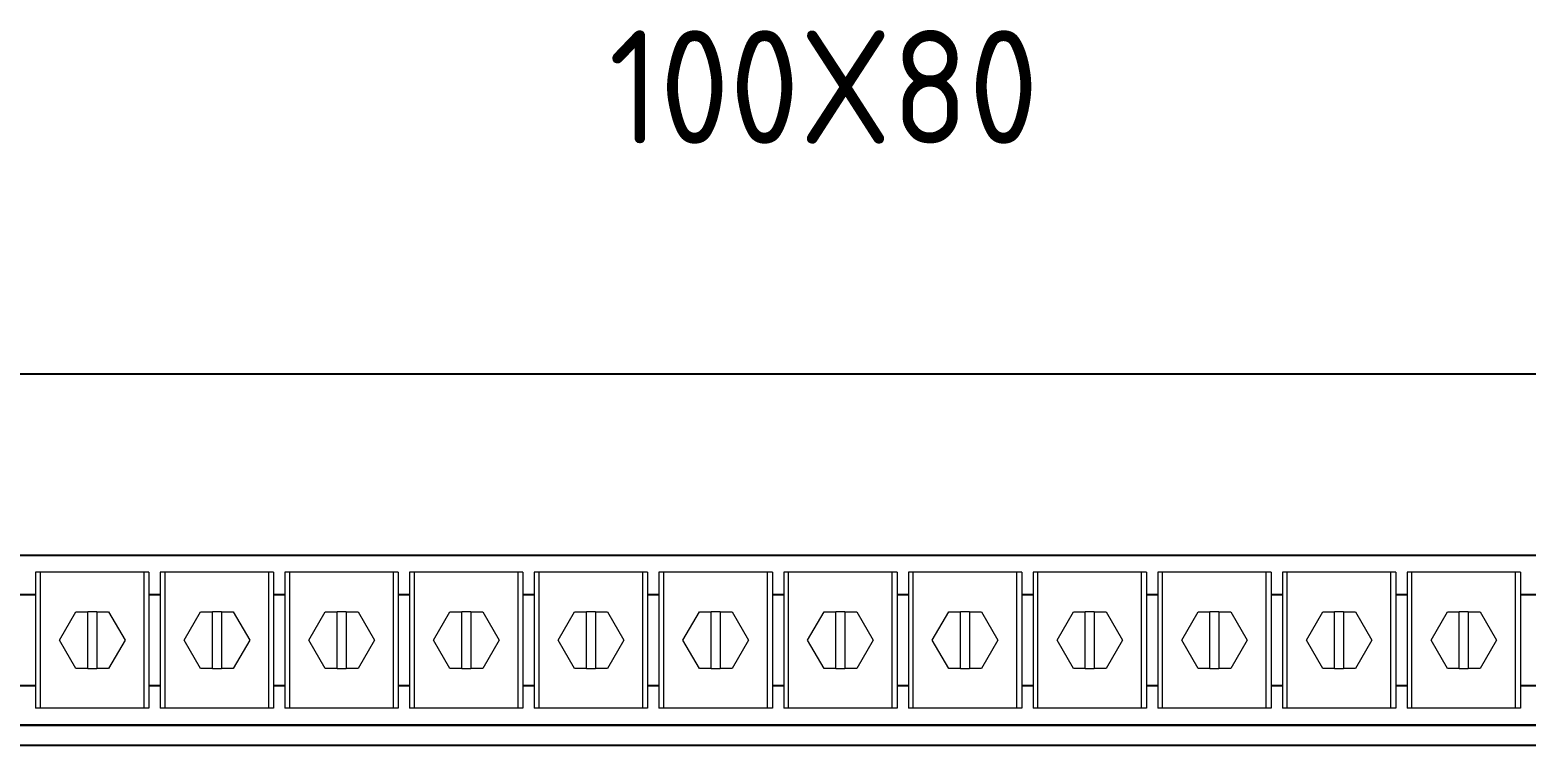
# Model space of a CAD drawing. Header units: millimetres. Extents: x 42356 to 50646, y 31507 to 39566.
# Drawn here: x 47680.5 to 47944.5, y 32053.5 to 32179.7 of the extents above; entities that cross this region are included whole.
import ezdxf

# ---------------------------------------------------------------- set-up
doc = ezdxf.new("R2010")
doc.units = ezdxf.units.MM
doc.set_wipeout_variables(frame=1)
doc.layers.add('000-PI-Oprema', color=30, linetype='Continuous', lineweight=5)
for name, color, linetype in [('000-PI-ORMAR', 2, 'Continuous'), ('002-PI-Kabelska kanalica', 150, 'Continuous'), ('004-PI-DIN Šina', 3, 'Continuous')]:
    doc.layers.add(name, color=color, linetype=linetype)
doc.styles.add('PI0', font='isocpeur.ttf', dxfattribs={"width": 0.9})

# ---------------------------------------------------------------- blocks, each defined once
blk = doc.blocks.new('2000x800 montažna')
at = {"layer": '000-PI-ORMAR'}
for p, q in [((45400.02, 34388.03), (46113.02, 34388.03)), ((45403.52, 34384.53), (46109.52, 34384.53))]:
    blk.add_line(p, q, dxfattribs=at)
blk = doc.blocks.new('*U104')
at = {"layer": '002-PI-Kabelska kanalica'}
blk.add_line((80, -100), (80, 606), dxfattribs=at)
blk = doc.blocks.new('*U119')
at = {"layer": '004-PI-DIN Šina', "ltscale": 0.25}
for p, q in [((0, 15), (706, 15)), ((706, 8), (0, 8)), ((0, -8), (706, -8)), ((706, -15), (0, -15))]:
    blk.add_line(p, q, dxfattribs=at)
blk = doc.blocks.new('3240252_WCC_14-select__2', base_point=(55.67, 813.89))
at = {"layer": '000-PI-Oprema'}
for p, q in [((55.67, 837.89), (55.67, 813.89)), ((56.54, 837.89), (55.67, 837.89)), ((74.8, 837.89), (56.54, 837.89)), ((56.54, 813.89), (56.54, 837.89)), ((75.67, 837.89), (74.8, 837.89)), ((74.8, 813.89), (74.8, 837.89)), ((75.67, 837.89), (75.67, 813.89)), ((59.9, 825.89), (62.79, 830.89)), ((62.79, 830.89), (64.87, 830.89)), ((64.87, 820.89), (64.87, 830.89)), ((66.47, 830.89), (64.87, 830.89)), ((66.47, 830.89), (68.56, 830.89)), ((66.47, 830.89), (66.47, 820.89)), ((68.56, 830.89), (71.45, 825.89)), ((62.79, 820.89), (59.9, 825.89)), ((71.45, 825.89), (68.56, 820.89)), ((64.87, 820.89), (62.79, 820.89)), ((64.87, 820.89), (66.47, 820.89)), ((68.56, 820.89), (66.47, 820.89)), ((56.54, 813.89), (55.67, 813.89)), ((74.8, 813.89), (56.54, 813.89)), ((75.67, 813.89), (74.8, 813.89))]:
    blk.add_line(p, q, dxfattribs=at)
blk = doc.blocks.new('Drfsicht1', base_point=(65.67, 825.89))
blk.add_wipeout([(55.67, 837.89), (75.67, 837.89), (75.67, 813.89), (55.67, 813.89)])
at = {"layer": '000-PI-Oprema'}
blk.add_blockref('3240252_WCC_14-select__2', (55.67, 813.89), dxfattribs=at)

msp = doc.modelspace()

# ---------------------------------------------------------------- block references
at = {"rotation": 270}
msp.add_blockref('*U104', (47567.526, 32198.989), dxfattribs=at)
at = {"layer": '000-PI-Oprema'}
msp.add_blockref('*U119', (47467.526, 32071.989), dxfattribs=at)
at = {"layer": '000-PI-ORMAR'}
msp.add_blockref('2000x800 montažna', (2064.005, -2331.044), dxfattribs=at)

# ---------------------------------------------------------------- texts
at = {"insert": (47820.526, 32169.591), "char_height": 20, "width": 16.78721, "attachment_point": 5, "style": 'PI0'}
msp.add_mtext('100X{\\fISOCPEUR|b0|i0|c238|p34;8}0', dxfattribs=at)

# ---------------------------------------------------------------- next in the draw order: block references
at = {"layer": '000-PI-Oprema'}
for p in [(47691.475, 32071.989), (47713.475, 32071.989), (47735.475, 32071.989), (47757.475, 32071.989), (47779.475, 32071.989), (47801.475, 32071.989), (47823.475, 32071.989), (47845.475, 32071.989), (47867.475, 32071.989), (47889.475, 32071.989), (47911.475, 32071.989), (47933.475, 32071.989)]:
    msp.add_blockref('Drfsicht1', p, dxfattribs=at)

doc.saveas('drawing.dxf')
